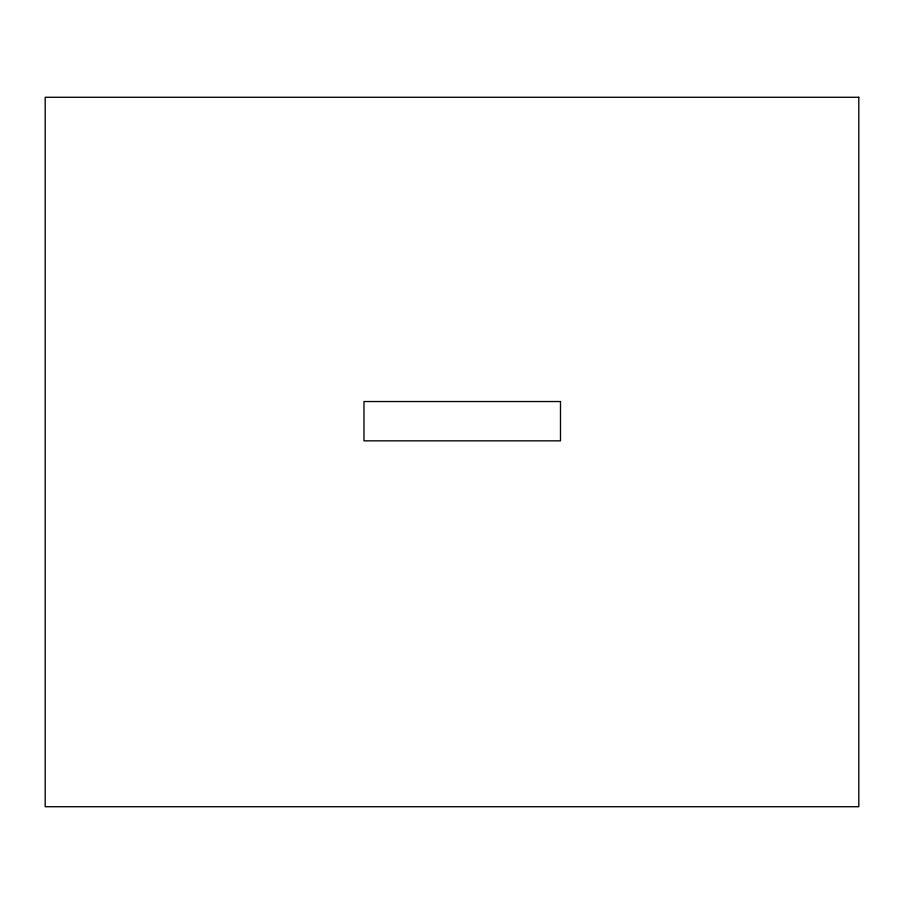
<?xml version="1.0" encoding="UTF-8"?>
<svg xmlns="http://www.w3.org/2000/svg" width="904" height="904" viewBox="0 0 904 904"><rect width="100%" height="100%" fill="white"/><g stroke="black" fill="none" stroke-linecap="round" stroke-linejoin="round"><path stroke-width="1.36" d="M858.8 97.282L45.2 97.282L45.2 806.718L858.8 806.718L858.8 97.282M560.491 401.534L363.973 401.534L363.973 440.847L560.491 440.847L560.491 401.534"/></g></svg>
